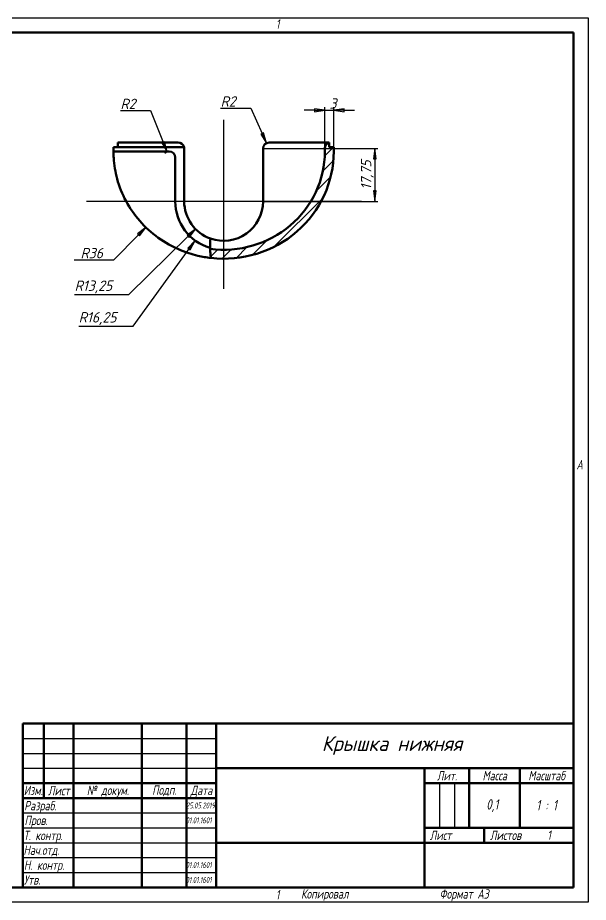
# Model space of a CAD drawing. Header units: millimetres. Extents: x 0 to 420, y 0 to 297.
# Drawn here: x 228.3 to 420, y 0 to 297 of the extents above; entities that cross this region are included whole.
import ezdxf
from ezdxf.enums import TextEntityAlignment as Align

# ---------------------------------------------------------------- set-up
doc = ezdxf.new("R2010")
doc.units = ezdxf.units.MM
for name, color, linetype, lineweight in [('Видимый контур (ГОСТ)', 7, 'Continuous', 50), ('Заголовок (ГОСТ)', 7, 'Continuous', 50), ('Кромка (ГОСТ)', 7, 'Continuous', 50), ('Маркер центра (ГОСТ)', 7, 'Continuous', 25), ('Размер (ГОСТ)', 7, 'Continuous', 25), ('Штриховка (ГОСТ)', 7, 'Continuous', 18)]:
    doc.layers.add(name, color=color, linetype=linetype, lineweight=lineweight)
doc.styles.add('Альтернативный текст (ГОСТ)', font='', dxfattribs={"width": 0.8})
doc.styles.add('Обычный текст (ГОСТ)', font='GOST Common Italic.ttf')
doc.styles.add('Стиль текста110', font='GOST Common Italic.ttf', dxfattribs={"width": 0.8})
doc.styles.add('Стиль текста112', font='GOST Common Italic.ttf', dxfattribs={"width": 0.8})
doc.styles.add('Стиль текста120', font='GOST Common Italic.ttf', dxfattribs={"width": 0.9})
doc.styles.add('Стиль текста137', font='GOST Common Italic.ttf', dxfattribs={"width": 0.7})
doc.styles.add('Стиль текста139', font='GOST Common Italic.ttf', dxfattribs={"width": 0.7})
doc.styles.add('Стиль текста70', font='GOST Common Italic.ttf')
doc.styles.add('Стиль текста81', font='GOST Common Italic.ttf', dxfattribs={"width": 0.8})
doc.styles.add('Стиль текста87', font='GOST Common Italic.ttf')
doc.styles.get('Альтернативный текст (ГОСТ)').set_extended_font_data('Arial', italic=True)
doc.dimstyles.new('Обычный (ГОСТ)', dxfattribs={"dimtxt": 3.5, "dimasz": 3.5, "dimexe": 1, "dimexo": 0, "dimgap": 0.5, "dimtad": 1, "dimrnd": 1e-08, "dimtxsty": 'Обычный текст (ГОСТ)', "dimblk": 'Filled-1', "dimcen": 0.09, "dimdle": 15, "dimclrd": 256, "dimclre": 256, "dimclrt": 256, "dimazin": 2, "dimtfac": 0.714286, "dimtdec": 3, "dimtmove": 0, "dimatfit": 3, "dimfxl": 1, "dimtolj": 1, "dimlwd": 25, "dimlwe": 25, "dimarcsym": 0})

# ---------------------------------------------------------------- blocks, each defined once
blk = doc.blocks.new('Рамки ГОСТ - Рамка')
at = {"layer": 'Кромка (ГОСТ)', "lineweight": 25}
for p, q in [((0, 297), (420, 297)), ((420, 297), (420, 0)), ((420, 0), (0, 0))]:
    blk.add_line(p, q, dxfattribs=at)
at = {"layer": 'Кромка (ГОСТ)'}
for p, q in [((415, 292), (20, 292)), ((415, 5), (415, 292)), ((20, 5), (415, 5))]:
    blk.add_line(p, q, dxfattribs=at)
at = {"layer": 'Кромка (ГОСТ)', "char_height": 3.17, "attachment_point": 1, "style": 'Альтернативный текст (ГОСТ)'}
for s, insert, width in [('\\fGOST Common|b0|i1;\\H3.1700;1', (315.02, 296.44), 5.2327), ('\\fGOST Common|b0|i1;\\H3.1700;A', (416, 148.5), 5.0704), ('\\fGOST Common|b0|i1;\\H3.1700;1', (315, 4.14), 6.6287), ('\\fGOST Common|b0|i1;\\H3.1700;Формат А3', (370, 4.39), 25.2103)]:
    blk.add_mtext(s, dxfattribs=dict(at, insert=insert, width=width))
blk = doc.blocks.new('Основные надписи ГОСТ - Форма 1')
at = {"layer": 'Заголовок (ГОСТ)'}
for p, q in [((0, 55), (185, 55)), ((0, 0), (0, 55)), ((0, 0), (0, 55)), ((7, 55), (7, 30)), ((17, 55), (17, 0)), ((40, 55), (40, 0)), ((55, 55), (55, 0)), ((65, 55), (65, 0)), ((185, 0), (185, 55)), ((65, 40), (185, 40)), ((135, 40), (135, 0)), ((150, 40), (150, 20)), ((167, 40), (167, 20)), ((0, 35), (65, 35)), ((135, 35), (185, 35)), ((0, 30), (65, 30)), ((135, 20), (185, 20)), ((155, 20), (155, 15)), ((65, 15), (185, 15)), ((185, 0), (0, 0))]:
    blk.add_line(p, q, dxfattribs=at)
at = {"layer": 'Заголовок (ГОСТ)', "linetype": 'Continuous', "lineweight": 25}
for p, q in [((0, 50), (65, 50)), ((0, 45), (65, 45)), ((0, 40), (65, 40)), ((140, 35), (140, 20)), ((145, 35), (145, 20)), ((0, 25), (65, 25)), ((0, 20), (65, 20)), ((0, 15), (65, 15)), ((0, 10), (65, 10)), ((0, 5), (65, 5))]:
    blk.add_line(p, q, dxfattribs=at)
at = {"layer": 'Заголовок (ГОСТ)', "char_height": 3.17, "style": 'Альтернативный текст (ГОСТ)'}
for s, insert, width, attachment_point in [('\\fGOST Common|b0|i1;\\H3.1700;Лит.', (142.52, 37.49), 14.9766, 5), ('\\fGOST Common|b0|i1;\\H3.1700;Масса', (158.55, 37.51), 16.9878, 5), ('\\fGOST Common|b0|i1;\\H3.1700;Масштаб', (176.02, 37.53), 17.8316, 5), ('\\fGOST Common|b0|i1;\\H3.1700;Изм.', (3.5, 32.56), 6.9635, 5), ('\\fGOST Common|b0|i1;\\H3.1700;Лист', (12.1, 32.5), 10.0029, 5), ('\\A0;\\fGOST Common|b0|i1;\\H3.1700;№ докум.', (28.58, 32.16), 22.9069, 5), ('\\fGOST Common|b0|i1;\\H3.1700;Подп.', (47.56, 32.45), 14.879, 5), ('\\fGOST Common|b0|i1;\\H3.1700;Дата', (60.02, 32.24), 9.9614, 5), ('\\fGOST Common|b0|i1;\\H3.1700;Разраб.', (0.47, 27), 16.9971, 4), ('\\fGOST Common|b0|i1;\\H3.1700;Пров.', (0.56, 22.08), 17.0192, 4), ('\\A0;\\fGOST Common|b0|i1;\\H3.1700;Т. контр.', (0.23, 17.01), 16.9554, 4), ('\\fGOST Common|b0|i1;\\H3.1700;Лист', (140.37, 17.5), 10.5071, 5), ('\\fGOST Common|b0|i1;\\H3.1700;Листов', (162.21, 17.5), 14.3668, 5), ('\\A1;', (150.6, 17.54), 8.8313, 5), ('\\fGOST Common|b0|i1;\\H3.1700;Н. контр.', (0.36, 7.05), 16.9999, 4), ('\\fGOST Common|b0|i1;\\H3.1700;Утв.', (0.34, 2.52), 17.0083, 4), ('\\fGOST Common|b0|i1;\\H3.1700;Копировал', (93.48, -0.59), 19.7871, 1)]:
    blk.add_mtext(s, dxfattribs=dict(at, insert=insert, width=width, attachment_point=attachment_point))
at = {"layer": 'Заголовок (ГОСТ)'}
for tag, height, style, width, p in [('Изм1', 2.89, 'Стиль текста137', 0.7, (3.51, 52.52)), ('Лист1', 2.89, 'Стиль текста137', 0.7, (12.03, 52.52)), ('Докум1', 2.89, 'Стиль текста137', 0.7, (28.54, 52.48)), ('Изм2', 2.89, 'Стиль текста137', 0.7, (3.5, 47.52)), ('Лист2', 2.89, 'Стиль текста137', 0.7, (12.01, 47.5)), ('Докум2', 2.89, 'Стиль текста137', 0.7, (28.53, 47.5)), ('Изм3', 2.89, 'Стиль текста137', 0.7, (3.5, 42.5)), ('Лист3', 2.89, 'Стиль текста137', 0.7, (12.01, 42.51)), ('Докум3', 2.89, 'Стиль текста137', 0.7, (28.51, 42.48)), ('Изм4', 2.89, 'Стиль текста137', 0.7, (3.51, 37.5)), ('Лист4', 2.89, 'Стиль текста137', 0.7, (12, 37.53)), ('Докум4', 2.89, 'Стиль текста137', 0.7, (28.51, 37.52)), ('ЗАГОЛОВОК', 5, 'Стиль текста110', 0.8, (100.03, 29.98)), ('Литера', 3.5, 'Стиль текста81', 0.8, (137.52, 27.25)), ('Литера2', 3.5, 'Стиль текста81', 0.8, (142.51, 27.22)), ('Литера3', 3.5, 'Стиль текста81', 0.8, (147.52, 27.21)), ('Тип_документа', 3.17, 'Стиль текста112', 0.8, (100.08, 17.56)), ('Материал_Класс', 3.5, 'Стиль текста120', 0.9, (99.98, 7.54))]:
    blk.add_attdef(tag, text='', height=height, dxfattribs=dict(at, style=style, width=width)).set_placement(p, align=Align.MIDDLE_CENTER)
for tag, height, style, width, p in [('Подп1', 2.89, 'Стиль текста137', 0.7, (40.01, 52.51)), ('Дата1', 2, 'Стиль текста139', 0.7, (55.01, 52.51)), ('Подп2', 2.89, 'Стиль текста137', 0.7, (40.01, 47.5)), ('Дата2', 2, 'Стиль текста139', 0.7, (55.01, 47.49)), ('Подп3', 2.89, 'Стиль текста137', 0.7, (40.01, 42.51)), ('Дата3', 2, 'Стиль текста139', 0.7, (55.02, 42.52)), ('Подп4', 2.89, 'Стиль текста137', 0.7, (40.01, 37.51)), ('Дата4', 2, 'Стиль текста139', 0.7, (55.02, 37.51)), ('АВТОР', 3.17, 'Стиль текста112', 0.8, (17.41, 27.49)), ('Разработал_Подп.', 2.89, 'Стиль текста137', 0.7, (40.05, 27.51)), ('ПРОВЕРИЛ', 3.17, 'Стиль текста112', 0.8, (17.41, 22.53)), ('Проверил_Подп.', 2.89, 'Стиль текста137', 0.7, (40.05, 22.52)), ('ТЕХНОЛОГ', 3.17, 'Стиль текста112', 0.8, (17.33, 17.54)), ('Технолог_Подп.', 2.89, 'Стиль текста137', 0.7, (40.05, 17.51)), ('Технолог_Дата', 2, 'Стиль текста139', 0.7, (55.01, 17.5)), ('НАЧ._ОТДЕЛА', 3.17, 'Стиль текста112', 0.8, (17.46, 12.45)), ('Руководитель_Подп.', 2.89, 'Стиль текста137', 0.7, (40.01, 12.5)), ('Руководитель_Дата', 2, 'Стиль текста139', 0.7, (55.01, 12.51)), ('НОРМОКОНТРОЛЬ', 3.17, 'Стиль текста112', 0.8, (17.37, 7.48)), ('Нормоконтроль_Подп.', 2.89, 'Стиль текста137', 0.7, (40.05, 7.52)), ('УТВЕРДИЛ', 3.17, 'Стиль текста112', 0.8, (17.4, 2.51)), ('Утвердил_Подп.', 2.89, 'Стиль текста137', 0.7, (40.05, 2.51))]:
    blk.add_attdef(tag, text='', height=height, dxfattribs=dict(at, style=style, width=width)).set_placement(p, align=Align.MIDDLE_LEFT)
at = {"layer": 'Заголовок (ГОСТ)', "style": 'Стиль текста87'}
blk.add_attdef('ОБОЗНАЧЕНИЕ_001', (100.44, 45.81), '', height=5, dxfattribs=at)
at = {"layer": 'Заголовок (ГОСТ)'}
for tag, p, height, style, width in [('ДАТА_СОЗДАНИЯ_001', (54.84, 26.51), 2, 'Стиль текста139', 0.7), ('Масса_001', (155.73, 26.13), 3.5, 'Стиль текста81', 0.8), ('Масштаб_001', (172.52, 25.85), 3.5, 'Стиль текста81', 0.8), ('ДАТА_ПРОВЕРКИ_001', (54.74, 21.51), 2, 'Стиль текста139', 0.7), ('Листов_001', (176.23, 15.99), 3.17, 'Стиль текста112', 0.8), ('Должность_руководителя_001', (0.22, 10.93), 3.17, 'Стиль текста112', 0.8), ('ДАТА_НОРМОКОНТРОЛЯ_001', (54.74, 6.51), 2, 'Стиль текста139', 0.7), ('ДАТА_УТВЕРЖДЕНИЯ_001', (54.73, 1.5), 2, 'Стиль текста139', 0.7)]:
    blk.add_attdef(tag, p, '', height=height, dxfattribs=dict(at, style=style, width=width))
at = {"layer": 'Заголовок (ГОСТ)', "style": 'Стиль текста120', "width": 0.9}
for tag, p in [('Материал_Наим.', (133.71, 9.75)), ('Материал_ГОСТ', (134.04, 4.06))]:
    blk.add_attdef(tag, text='', height=3.5, dxfattribs=at).set_placement(p, align=Align.MIDDLE_RIGHT)
at = {"layer": 'Заголовок (ГОСТ)', "style": 'Стиль текста70'}
blk.add_attdef('ОРГАНИЗАЦИЯ', text='', height=3.5, dxfattribs=at).set_placement((160.02, 7.6), align=Align.MIDDLE_CENTER)
blk = doc.blocks.new('Filled-1')
at = {"color": 0}
for p, q in [((0, 0), (-1, 0.143)), ((-1, 0.143), (-1, -0.143)), ((-1, 0), (0, 0)), ((-1, -0.143), (0, 0))]:
    blk.add_line(p, q, dxfattribs=at)
at = {"color": 0, "flags": 128}
blk.add_lwpolyline([(-1, -0.143), (0, 0), (-1, 0.143), (-1, -0.143)], dxfattribs=at)
at = {"color": 0}
blk.add_solid([(-1, -0.143), (0, 0), (-1, 0.143), (-1, -0.143)], dxfattribs=at)
blk = doc.blocks.new('*D24')
at = {"layer": 'Defpoints', "color": 0, "linetype": 'Continuous', "transparency": 16777216}
for p in [(296.7, 252.48), (271.29, 226.61)]:
    blk.add_point(p, dxfattribs=at)
at = {"layer": 'Размер (ГОСТ)', "linetype": 'Continuous', "lineweight": 25, "transparency": 16777216}
for p, q in [((260.59, 215.72), (268.83, 224.11)), ((247.26, 215.72), (260.59, 215.72))]:
    blk.add_line(p, q, dxfattribs=at)
at = {"layer": 'Размер (ГОСТ)', "linetype": 'Continuous', "lineweight": 25, "transparency": 16777216, "xscale": 3.5, "yscale": 3.5, "zscale": 3.5, "rotation": 45.50637339386658}
blk.add_blockref('Filled-1', (271.29, 226.61), dxfattribs=at)
at = {"layer": 'Размер (ГОСТ)', "linetype": 'Continuous', "lineweight": 25, "transparency": 16777216, "insert": (247.26, 219.72), "char_height": 3.5, "attachment_point": 1, "style": 'Обычный текст (ГОСТ)'}
blk.add_mtext('\\A1; \\fGOST Common|b0|i1;\\H3.5000;R36', dxfattribs=at)
blk = doc.blocks.new('*D27')
at = {"layer": 'Defpoints', "color": 0, "linetype": 'Continuous', "transparency": 16777216}
for p in [(297.47, 235.33), (287.91, 222.19)]:
    blk.add_point(p, dxfattribs=at)
at = {"layer": 'Размер (ГОСТ)', "linetype": 'Continuous', "lineweight": 25, "transparency": 16777216}
for p, q in [((267.02, 193.45), (285.85, 219.36)), ((248.76, 193.45), (267.02, 193.45))]:
    blk.add_line(p, q, dxfattribs=at)
at = {"layer": 'Размер (ГОСТ)', "linetype": 'Continuous', "lineweight": 25, "transparency": 16777216, "xscale": 3.5, "yscale": 3.5, "zscale": 3.5, "rotation": 53.98459731780412}
blk.add_blockref('Filled-1', (287.91, 222.19), dxfattribs=at)
at = {"layer": 'Размер (ГОСТ)', "linetype": 'Continuous', "lineweight": 25, "transparency": 16777216, "insert": (248.76, 198.15), "char_height": 3.5, "attachment_point": 1, "style": 'Обычный текст (ГОСТ)'}
blk.add_mtext('\\A1;R16,25', dxfattribs=at)
blk = doc.blocks.new('*D28')
at = {"layer": 'Defpoints', "color": 0, "linetype": 'Continuous', "transparency": 16777216}
for p in [(297.47, 235.33), (288.01, 226.05)]:
    blk.add_point(p, dxfattribs=at)
at = {"layer": 'Размер (ГОСТ)', "linetype": 'Continuous', "lineweight": 25, "transparency": 16777216}
for p, q in [((265.64, 204.07), (285.52, 223.6)), ((247.39, 204.07), (265.64, 204.07))]:
    blk.add_line(p, q, dxfattribs=at)
at = {"layer": 'Размер (ГОСТ)', "linetype": 'Continuous', "lineweight": 25, "transparency": 16777216, "xscale": 3.5, "yscale": 3.5, "zscale": 3.5, "rotation": 44.49143240719879}
blk.add_blockref('Filled-1', (288.01, 226.05), dxfattribs=at)
at = {"layer": 'Размер (ГОСТ)', "linetype": 'Continuous', "lineweight": 25, "transparency": 16777216, "insert": (247.39, 208.77), "char_height": 3.5, "attachment_point": 1, "style": 'Обычный текст (ГОСТ)'}
blk.add_mtext('\\A1;R13,25', dxfattribs=at)
blk = doc.blocks.new('*D29')
at = {"layer": 'Defpoints', "color": 0, "linetype": 'Continuous', "transparency": 16777216}
for p in [(334.48, 265.94), (331.47, 252.08), (334.48, 252.08)]:
    blk.add_point(p, dxfattribs=at)
at = {"layer": 'Размер (ГОСТ)', "linetype": 'Continuous', "lineweight": 25, "transparency": 16777216}
for p, q in [((327.97, 265.94), (324.47, 265.94)), ((331.47, 252.08), (331.47, 266.94)), ((331.47, 265.94), (334.48, 265.94)), ((334.48, 252.08), (334.48, 266.94)), ((337.98, 265.94), (341.48, 265.94))]:
    blk.add_line(p, q, dxfattribs=at)
at = {"layer": 'Размер (ГОСТ)', "linetype": 'Continuous', "lineweight": 25, "transparency": 16777216, "xscale": 3.5, "yscale": 3.5, "zscale": 3.5}
blk.add_blockref('Filled-1', (331.47, 265.94), dxfattribs=at)
at = {"layer": 'Размер (ГОСТ)', "linetype": 'Continuous', "lineweight": 25, "transparency": 16777216, "xscale": 3.5, "yscale": 3.5, "zscale": 3.5, "rotation": 180}
blk.add_blockref('Filled-1', (334.48, 265.94), dxfattribs=at)
at = {"layer": 'Размер (ГОСТ)', "linetype": 'Continuous', "lineweight": 25, "transparency": 16777216, "insert": (330.92, 269.94), "char_height": 3.5, "attachment_point": 1, "style": 'Обычный текст (ГОСТ)'}
blk.add_mtext('\\A1; \\fGOST Common|b0|i1;\\H3.5000;3', dxfattribs=at)
blk = doc.blocks.new('*D33')
at = {"layer": 'Defpoints', "color": 0, "linetype": 'Continuous', "transparency": 16777216}
for p in [(310.72, 253.08), (310.72, 235.33), (348.27, 235.33)]:
    blk.add_point(p, dxfattribs=at)
at = {"layer": 'Размер (ГОСТ)', "linetype": 'Continuous', "lineweight": 25, "transparency": 16777216}
for p, q in [((310.72, 253.08), (349.27, 253.08)), ((348.27, 249.58), (348.27, 238.83)), ((310.72, 235.33), (349.27, 235.33))]:
    blk.add_line(p, q, dxfattribs=at)
at = {"layer": 'Размер (ГОСТ)', "linetype": 'Continuous', "lineweight": 25, "transparency": 16777216, "xscale": 3.5, "yscale": 3.5, "zscale": 3.5}
for p, rotation in [((348.27, 253.08), 90), ((348.27, 235.33), 270)]:
    blk.add_blockref('Filled-1', p, dxfattribs=dict(at, rotation=rotation))
at = {"layer": 'Размер (ГОСТ)', "linetype": 'Continuous', "lineweight": 25, "transparency": 16777216, "insert": (343.57, 239.23), "char_height": 3.5, "attachment_point": 1, "rotation": 90, "style": 'Обычный текст (ГОСТ)'}
blk.add_mtext('\\A1;17,75', dxfattribs=at)
blk = doc.blocks.new('*D34')
at = {"layer": 'Defpoints', "color": 0, "linetype": 'Continuous', "transparency": 16777216}
for p in [(311.89, 254.91), (312.72, 253.08)]:
    blk.add_point(p, dxfattribs=at)
at = {"layer": 'Размер (ГОСТ)', "linetype": 'Continuous', "lineweight": 25, "transparency": 16777216}
for p, q in [((296.46, 266.63), (306.58, 266.63)), ((306.58, 266.63), (310.44, 258.09))]:
    blk.add_line(p, q, dxfattribs=at)
at = {"layer": 'Размер (ГОСТ)', "linetype": 'Continuous', "lineweight": 25, "transparency": 16777216, "xscale": 3.5, "yscale": 3.5, "zscale": 3.5, "rotation": 294.3808119625485}
blk.add_blockref('Filled-1', (311.89, 254.91), dxfattribs=at)
at = {"layer": 'Размер (ГОСТ)', "linetype": 'Continuous', "lineweight": 25, "transparency": 16777216, "insert": (296.46, 270.63), "char_height": 3.5, "attachment_point": 1, "style": 'Обычный текст (ГОСТ)'}
blk.add_mtext('\\A1;R2', dxfattribs=at)
blk = doc.blocks.new('*D35')
at = {"layer": 'Defpoints', "color": 0, "linetype": 'Continuous', "transparency": 16777216}
for p in [(278.47, 251.94), (279.22, 250.08)]:
    blk.add_point(p, dxfattribs=at)
at = {"layer": 'Размер (ГОСТ)', "linetype": 'Continuous', "lineweight": 25, "transparency": 16777216}
for p, q in [((262.8, 265.8), (272.91, 265.8)), ((272.91, 265.8), (277.17, 255.19))]:
    blk.add_line(p, q, dxfattribs=at)
blk.add_arc((279.22, 250.08), 2, 90, 140.5155, dxfattribs=at)
at = {"layer": 'Размер (ГОСТ)', "linetype": 'Continuous', "lineweight": 25, "transparency": 16777216, "xscale": 3.5, "yscale": 3.5, "zscale": 3.5, "rotation": 291.8676563288313}
blk.add_blockref('Filled-1', (278.47, 251.94), dxfattribs=at)
at = {"layer": 'Размер (ГОСТ)', "linetype": 'Continuous', "lineweight": 25, "transparency": 16777216, "insert": (262.8, 269.8), "char_height": 3.5, "attachment_point": 1, "style": 'Обычный текст (ГОСТ)'}
blk.add_mtext('\\A1;R2', dxfattribs=at)

msp = doc.modelspace()

# ---------------------------------------------------------------- hatches: boundary and pattern name
at = {"layer": 'Штриховка (ГОСТ)'}
h = msp.add_hatch(dxfattribs=at)
h.set_pattern_fill('ANSI31', color=256, scale=25.4, style=0)
h.set_pattern_definition([(45, (0, 0), (-2.245064, 2.245064), [])])
edge = h.paths.add_edge_path()
edge.add_ellipse((297.4673, 252.0846), major_axis=(-34, 0), ratio=0.97058824, start_angle=82.307313, end_angle=180)
edge.add_line((331.4673, 252.0846), (331.4673, 253.1481))
edge.add_ellipse((333.4673, 253.1481), major_axis=(0, 2), ratio=1, start_angle=14.477512, end_angle=90, ccw=False)
edge.add_line((332.9673, 255.0846), (332.9673, 253.5846))
edge.add_line((332.9673, 253.5846), (334.4673, 253.5846))
edge.add_line((334.4673, 253.5846), (334.4673, 252.0846))
edge.add_line((334.4673, 252.0846), (334.4753, 252.0846))
edge.add_ellipse((297.4673, 252.0846), major_axis=(37.008, 0), ratio=0.97276161, start_angle=263.371302, end_angle=360, ccw=False)
edge.add_spline(control_points=[(293.1953, 216.3253), (293.1935, 216.3378), (293.1907, 216.3567), (293.1733, 216.4801), (293.1605, 216.5717), (293.1248, 216.8425), (293.1002, 217.0373), (293.0494, 217.4885), (293.0236, 217.742), (293.0007, 218.0067)], knot_values=[-0.28236659, -0.28236659, -0.28236659, -0.28236659, -0.22163717, -0.22163717, -0.16054827, -0.16054827, -0.08084786, -0.08084786, 0, 0, 0, 0], degree=3, periodic=0)
edge.add_spline(control_points=[(293.0007, 218.0067), (292.988, 218.1535), (292.9767, 218.2978), (292.9484, 218.6965), (292.9353, 218.9342), (292.922, 219.226), (292.9187, 219.3087), (292.9161, 219.3816)], knot_values=[0.36342335, 0.36342335, 0.36342335, 0.36342335, 0.40832439, 0.40832439, 0.4918788, 0.4918788, 0.53000301, 0.53000301, 0.53000301, 0.53000301], degree=3, periodic=0)

# ---------------------------------------------------------------- linework, layer by layer
at = {"layer": 'Видимый контур (ГОСТ)'}
for p, q in [((260.4673, 253.5846), (265.4673, 253.5846)), ((260.4673, 253.5846), (260.4673, 252.0846)), ((261.9673, 255.0846), (266.9673, 255.0846)), ((261.9673, 255.0846), (261.9673, 253.5846)), ((265.4673, 253.5846), (284.1518, 253.5846)), ((266.9673, 255.0846), (282.2153, 255.0846)), ((284.2153, 235.3346), (284.2153, 253.0846)), ((310.7153, 253.0846), (310.7153, 235.3346)), ((312.7153, 255.0846), (332.7573, 255.0846)), ((331.4673, 252.0846), (331.4673, 253.1481)), ((332.9673, 255.0846), (332.7573, 255.0846)), ((332.9673, 255.0846), (332.9673, 253.5846)), ((332.9673, 253.5846), (334.4673, 253.5846)), ((334.4673, 253.5846), (334.4673, 252.0846)), ((260.4673, 252.0846), (260.4593, 252.0846)), ((265.4673, 252.0846), (260.4673, 252.0846)), ((279.2153, 252.0846), (265.4673, 252.0846)), ((281.2153, 250.0846), (281.2153, 235.3346)), ((334.4673, 252.0846), (334.4753, 252.0846))]:
    msp.add_line(p, q, dxfattribs=at)
for centre, radius, start, end in [((282.2153, 253.0846), 2, 14.477512, 90), ((282.2153, 253.0846), 2, 0, 14.477512), ((312.7153, 253.0846), 2, 90, 180), ((333.4673, 253.1481), 2, 104.477512, 180), ((279.2153, 250.0846), 2, 0, 90), ((297.4653, 235.3346), 16.25, 180, 253.70402), ((297.4653, 235.3346), 13.25, 180, 250.425468), ((297.4653, 235.3346), 13.25, 250.425468, 0)]:
    msp.add_arc(centre, radius, start, end, dxfattribs=at)
for major_axis, ratio, start_param, end_param in [((-34, 0), 0.97058824, 1.43653362, 3.14159265), ((37.008, 0), 0.97276161, 4.59669637, 6.28318531)]:
    msp.add_ellipse((297.4673, 252.0846), major_axis=major_axis, ratio=ratio, start_param=start_param, end_param=end_param, dxfattribs=at)
for points, knots in [([(260.4593, 252.0846), (260.4593, 251.8034), (260.4627, 251.5035), (260.4808, 250.7946), (260.4984, 250.3789), (260.5236, 249.9635)], [-0.209558637, -0.209558637, -0.209558637, -0.209558637, -0.117711202, -0.117711202, 0, 0, 0, 0]), ([(260.5236, 249.9635), (260.6681, 247.582), (261.0569, 245.2153), (263.0934, 237.6961), (265.7259, 232.8219), (272.9615, 224.5467), (277.6255, 221.2101), (284.726, 218.2222), (286.747, 217.5665), (288.8078, 217.084)], [0, 0, 0, 0, 0.67490216, 0.67490216, 2.20421448, 2.20421448, 3.79080892, 3.79080892, 4.39223597, 4.39223597, 4.39223597, 4.39223597]), ([(293.0007, 218.0067), (292.988, 218.1535), (292.9767, 218.2978), (292.9484, 218.6965), (292.9353, 218.9342), (292.9182, 219.3097), (292.9134, 219.4531), (292.9085, 219.6174), (292.9073, 219.6638), (292.9059, 219.723), (292.9056, 219.7375), (292.9056, 219.7375)], [0.363423354, 0.363423354, 0.363423354, 0.363423354, 0.40832439, 0.40832439, 0.491878804, 0.491878804, 0.564924065, 0.564924065, 0.60830636, 0.60830636, 0.648973919, 0.648973919, 0.648973919, 0.648973919]), ([(293.1953, 216.3253), (293.1953, 216.3253), (293.1907, 216.3567), (293.1733, 216.4801), (293.1605, 216.5717), (293.1248, 216.8425), (293.1002, 217.0373), (293.0494, 217.4885), (293.0236, 217.742), (293.0007, 218.0067)], [-0.28236659, -0.28236659, -0.28236659, -0.28236659, -0.22163717, -0.22163717, -0.160548272, -0.160548272, -0.080847857, -0.080847857, 0, 0, 0, 0])]:
    msp.add_open_spline(points, degree=3, knots=knots, dxfattribs=at)
for points in [[(292.9056, 219.7375), (292.8808, 220.8267), (292.9251, 221.8615), (293.0261, 222.8504)], [(288.8078, 217.084), (290.2542, 216.7454), (291.7198, 216.4921), (293.1953, 216.3253)]]:
    msp.add_open_spline(points, degree=3, dxfattribs=at)
at = {"layer": 'Маркер центра (ГОСТ)', "linetype": 'Continuous'}
for p, q in [((297.4653, 262.6879), (297.4653, 232.8346)), ((297.4653, 237.8346), (297.4653, 205.9587)), ((343.7967, 235.3346), (251.419, 235.3346)), ((299.9653, 235.3346), (281.7153, 235.3346))]:
    msp.add_line(p, q, dxfattribs=at)

# ---------------------------------------------------------------- block references
msp.add_blockref('Рамки ГОСТ - Рамка', (0, 0))
msp.add_blockref('Основные надписи ГОСТ - Форма 1', (230, 5)).add_auto_attribs({'Должность_руководителя_001': 'Нач.отд.', 'ОБОЗНАЧЕНИЕ_001': 'Крышка нижняя', 'Масса_001': '0,1', 'Масштаб_001': '1 : 1', 'Листов_001': '1', 'ДАТА_СОЗДАНИЯ_001': '25.05.2019', 'ДАТА_ПРОВЕРКИ_001': '01.01.1601', 'ДАТА_НОРМОКОНТРОЛЯ_001': '01.01.1601', 'ДАТА_УТВЕРЖДЕНИЯ_001': '01.01.1601'})

# ---------------------------------------------------------------- dimensions: what is measured, and where the dimension line sits
at = {"layer": 'Размер (ГОСТ)', "linetype": 'Continuous', "lineweight": 25}
for center, mpoint, picture, middle in [((312.7153, 253.0846), (311.8897, 254.9063), '*D34', (299.1572, 266.6303)), ((279.2153, 250.0846), (278.4704, 251.9407), '*D35', (265.4905, 265.7964)), ((297.4653, 235.3346), (288.0134, 226.049), '*D28', (254.1467, 204.0734)), ((297.4653, 235.3346), (287.9103, 222.1907), '*D27', (255.5178, 193.4474))]:
    dim = msp.add_radius_dim(center=center, mpoint=mpoint, dimstyle='Обычный (ГОСТ)', override={"dimgap": 0.5, "dimtih": 1, "dimtoh": 1, "dimdec": 2, "dimlfac": 1, "dimcen": 0, "dimtol": 0, "dimlim": 0, "dimtp": 0, "dimtm": 0, "dimtdec": 3, "dimtofl": 0}, dxfattribs=at)
    dim.commit()
    dim.dimension.update_dxf_attribs({"geometry": picture, "text_midpoint": middle, "dimtype": 164})
dim = msp.add_linear_dim(base=(334.4753, 265.9442), p1=(331.4673, 252.0846), p2=(334.4753, 252.0846), angle=180, text=' \\fGOST Common|b0|i1;\\H3.5000;3', dimstyle='Обычный (ГОСТ)', override={"dimgap": 0.5, "dimdec": 2, "dimtol": 0, "dimlim": 0, "dimtp": 0, "dimtm": 0, "dimtdec": 3, "dimtofl": 1, "dimatfit": 1}, dxfattribs=at)
dim.commit()
dim.dimension.update_dxf_attribs({"geometry": '*D29', "text_midpoint": (332.9713, 265.9442), "dimtype": 160})
dim = msp.add_radius_dim(center=(296.7048, 252.4827), mpoint=(271.2865, 226.6111), text=' \\fGOST Common|b0|i1;\\H3.5000;R36', dimstyle='Обычный (ГОСТ)', override={"dimgap": 0.5, "dimtih": 1, "dimtoh": 1, "dimdec": 2, "dimlfac": 1, "dimcen": 0, "dimtol": 0, "dimlim": 0, "dimtp": 0, "dimtm": 0, "dimtdec": 3, "dimtofl": 0}, dxfattribs=at)
dim.commit()
dim.dimension.update_dxf_attribs({"geometry": '*D24', "text_midpoint": (251.9277, 215.7218), "dimtype": 164})
dim = msp.add_linear_dim(base=(348.2687, 235.3346), p1=(310.7153, 253.0846), p2=(310.7153, 235.3346), angle=90, dimstyle='Обычный (ГОСТ)', override={"dimgap": 0.5, "dimdec": 2, "dimtol": 0, "dimlim": 0, "dimtp": 0, "dimtm": 0, "dimtdec": 3, "dimtofl": 0, "dimatfit": 1}, dxfattribs=at)
dim.commit()
dim.dimension.update_dxf_attribs({"geometry": '*D33', "text_midpoint": (348.2687, 244.2096), "dimtype": 160})

doc.saveas('drawing.dxf')
